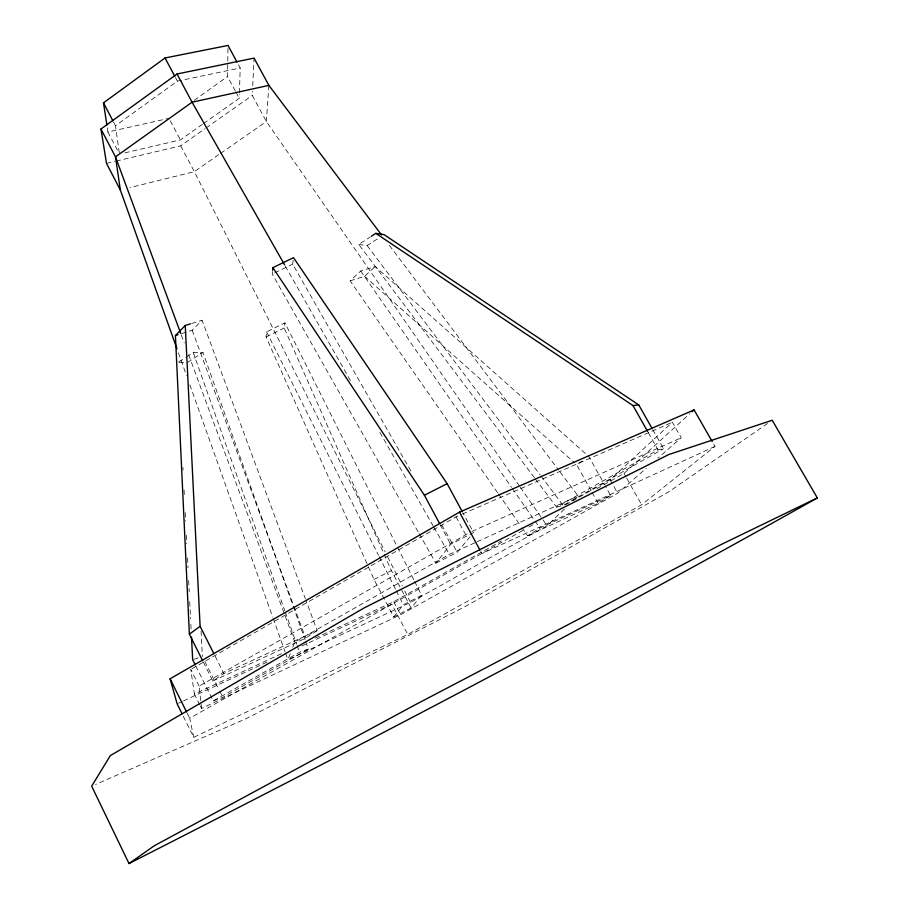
<?xml version="1.0" encoding="UTF-8"?>
<svg xmlns="http://www.w3.org/2000/svg" width="909" height="909" viewBox="0 0 909 909"><rect width="100%" height="100%" fill="white"/><g stroke="black" fill="none" stroke-linecap="round" stroke-linejoin="round"><path stroke-width="0.68" stroke-dasharray="4.54 3.41" d="M235.363 91.048L227.545 76.561L227.75 62.426M227.773 61.005L228 45.45M203.48 123.579L239.272 98.297L239.397 94.161M239.442 92.786L240.203 67.982L237.635 63.244M519.562 486.156L266.371 121.488L252.259 95.411L252.463 91.264M252.725 85.741L254.054 58.108M268.882 85.366L266.371 121.488L219.898 153.848M414.606 581.374L421.594 595.315L411.107 607.973L393.733 616.972L374.031 579.465L266.053 336.898L266.553 331.83L284.926 322.877L396.801 545.889M272.473 271.484L272.223 274.041L418.39 532.344M411.107 607.973L391.359 570.568L284.244 328.024L284.926 322.877M410.857 470.976L292.664 264.178L293.175 260.281M564.444 509.085L547.07 525.766L410.527 602.428L287.892 659.707L290.323 653.503M292.766 647.219L294.789 642.038L449.307 554.354L475.873 542.321M393.733 616.972L403.301 604.769L421.594 595.315M419.094 533.583L435.877 563.239L450.716 544.309L468.737 535.049M435.877 563.239L457.284 552.217L469.964 536.901M181.868 333.512L192.174 330.285L202.059 320.252L305.344 598.758M573.624 500.28L578.124 495.962L559.33 471.01M497.598 492.712L350.135 280.824L360.725 271.03L375.224 266.53L588.907 456.648L604.474 484.565M565.568 504.813L610.087 479.725L672.365 422.231L681.227 437.786L657.911 458.125M350.135 280.824L364.577 276.302L375.224 266.53M596.861 488.724L624.04 473.407L689.897 413.675M200.366 706.02L201.559 708.418L400.574 614.768L617.631 493.246L646.254 468.294M183.288 716.269L193.753 737.358L407.743 634.437L641.618 504.779L714.985 446.399L712.895 442.751M119.284 152.769L115.488 125.772L177.391 81.14L240.203 67.982M194.242 100.331L227.545 76.561M124.885 152.86L180.391 139.884L202.321 124.397M116.125 161.098L180.686 145.849L204.934 128.771M206.082 127.953L252.259 95.411M218.739 154.655L194.344 171.642L129.93 187.618M767.56 423.469L668.615 491.939L464.806 606.746L246.066 718.701L95.57 784.467M203.321 662.036L212.831 681L223.864 673.535L317.15 630.585L305.833 600.076M212.831 681L305.651 638.175L317.15 630.585M582.226 461.033L576.67 464.681L591.395 491.201M178.721 361.896L185.413 357.532M186.527 356.805L193.208 352.453L202.946 352.431L292.709 604.974M534.424 477.691L358.782 244.464L370.133 237.056M187.459 362.498L202.946 352.431M358.782 244.464L367.145 245.578L379.519 237.533M521.914 527.629L527.584 535.787L539.878 528.038L610.564 495.496L605.144 485.781M527.584 535.787L598.088 503.245L610.564 495.496M192.004 668.729L456.045 516.857L461.227 514.585M201.559 708.418L199.116 686.136L470.623 532.026M195.776 665.979L213.263 700.907L299.538 652.219L308.378 649.071L305.526 641.05M535.276 478.827L556.592 507.131L658.036 449.875L663.57 448.739L652.537 429.275M213.263 700.907L222.807 697.328L308.378 649.071M556.592 507.131L563.125 505.393L663.57 448.739M315.264 638.061L393.699 601.724L501.279 541.071M193.753 737.358L189.686 718.235L524.004 529.777M528.936 526.993L535.117 523.516M374.031 579.465L391.359 570.568M469.942 534.435L473.544 532.583L462.988 513.017M266.053 336.898L284.244 328.024M274.779 272.814L292.664 264.178M178.425 703.271L182.277 701.475M183.561 700.884L269.712 660.911M301.856 645.992L391.859 604.235L407.743 634.437M199.764 704.827L194.39 694.056L283.119 652.946M714.985 446.399L481.861 553.604L480.543 551.172M477.145 541.741L578.124 495.962M471.919 531.447L681.227 437.786M462.522 514.028L672.365 422.231M193.878 659.355L198.73 657.775M191.708 323.468L202.059 320.252M106.501 163.37L114.75 161.427M107.307 127.851L107.944 132.01L168.972 118.352M179.016 362.611L184.652 362.532M364.577 276.302L574.545 462.806M389.336 245.294L558.478 469.873M367.145 245.578L540.128 474.896M540.98 476.021L563.125 505.393M360.725 271.03L511.506 487.338M512.324 488.497L534.208 519.891M535.015 521.062L539.878 528.038M520.368 487.315L542.218 518.778M543.025 519.937L547.07 525.766M498.416 493.871L521.096 526.47M441.808 525.141L457.284 552.217M285.29 266.064L350.476 380.644M379.917 432.389L433.184 526.027M433.877 527.254L449.307 554.354M648.287 432.639L658.036 449.875M624.04 473.407L626.062 477.032M626.744 478.236L641.618 504.779M610.087 479.725L617.631 493.246M592.066 492.405L598.088 503.245M236.01 92.264L239.272 98.297M456.045 516.857L465.453 534.333M440.195 524.686L450.716 544.309M175.437 77.481L177.391 81.14M170.244 120.749L180.391 139.884M180.686 145.849L194.344 171.642L385.098 551.74M393.699 601.724L400.574 614.768M113.602 122.158L115.488 125.772M107.944 132.01L118.193 151.667M215.115 656.139L223.864 673.535M397.438 547.161L413.97 580.101M387.643 556.808L402.267 585.953M404.812 591.02L410.527 602.428M266.553 331.83L378.496 555.263M379.133 556.535L395.665 589.532M396.301 590.805L403.301 604.769M204.843 661.536L219.092 689.92M219.705 691.158L222.807 697.328M199.116 686.136L190.776 669.444L194.39 694.056M187.231 713.304L189.686 718.235M181.3 334.989L184.254 342.954M188.674 354.919L294.789 642.038M192.174 330.285L293.425 604.996M293.914 606.326L305.651 638.175M178.414 352.794L186.504 375.474M189.833 384.825L272.666 617.006M273.143 618.336L285.04 651.696M285.517 653.037L287.892 659.707M293.175 606.303L305.049 639.709M193.208 352.453L284.824 610.734M285.301 612.064L296.686 644.186M297.163 645.526L299.538 652.219M201.082 631.141L202.366 656.593M182.914 467.328L183.061 470.158M184.061 489.962L184.345 495.621M185.209 512.596L185.641 521.084M186.356 535.242L186.788 543.73M187.504 557.876L188.004 567.773M188.652 580.51L189.22 591.827M189.72 601.735L190.583 618.711M190.867 624.369L191.151 630.028"/><path stroke-width="1.36" d="M272.609 270.2L272.859 267.644L293.527 257.679L447.148 483.668L462.329 511.79M202.684 660.775L189.367 634.209L175.426 335.535L185.243 325.479L190.413 323.877M691.988 411.777L694.078 409.891L712.19 441.535M189.367 634.209L200.105 626.312L185.243 325.479M106.887 125.067L103.49 102.842L165.029 57.971L228 45.45L236.988 62.051M176.982 348.795L120.34 189.992L106.501 163.37L100.956 128.998L177.028 74.004L254.054 58.108L268.882 85.366L381.644 235.09M128.998 863.55L154.212 845.802L414.572 705.123L720.121 545.025L817.327 497.916L772.218 420.253L668.831 454.523L363.85 608.076L110.353 755.572L91.673 786.171L128.998 863.55C360.521 745.687 590.918 625.381 817.327 497.916M371.27 236.317L375.803 233.363L384.018 234.602L638.754 404.925L651.855 428.059M182.061 713.792L177.141 703.861L170.085 678.796L459.499 512.142L694.078 409.891M272.859 267.644L424.401 495.235L447.148 483.668M175.426 335.535L178.005 334.728M268.882 85.366L192.072 102.206L115.477 156.859L120.34 189.992M375.803 233.363L632.959 405.55L638.754 404.925M284.597 264.837L192.072 102.206L177.028 74.004M632.959 405.55L647.594 431.4M459.499 512.142L479.884 549.945M424.401 495.235L439.536 523.459M165.029 57.971L174.789 76.254M103.49 102.842L112.966 120.942M100.956 128.998L115.477 156.859L180.811 333.66M200.105 626.312L213.865 653.651M195.162 664.729L192.663 659.741L191.515 637.107M170.085 678.796L186.618 712.065"/></g></svg>
